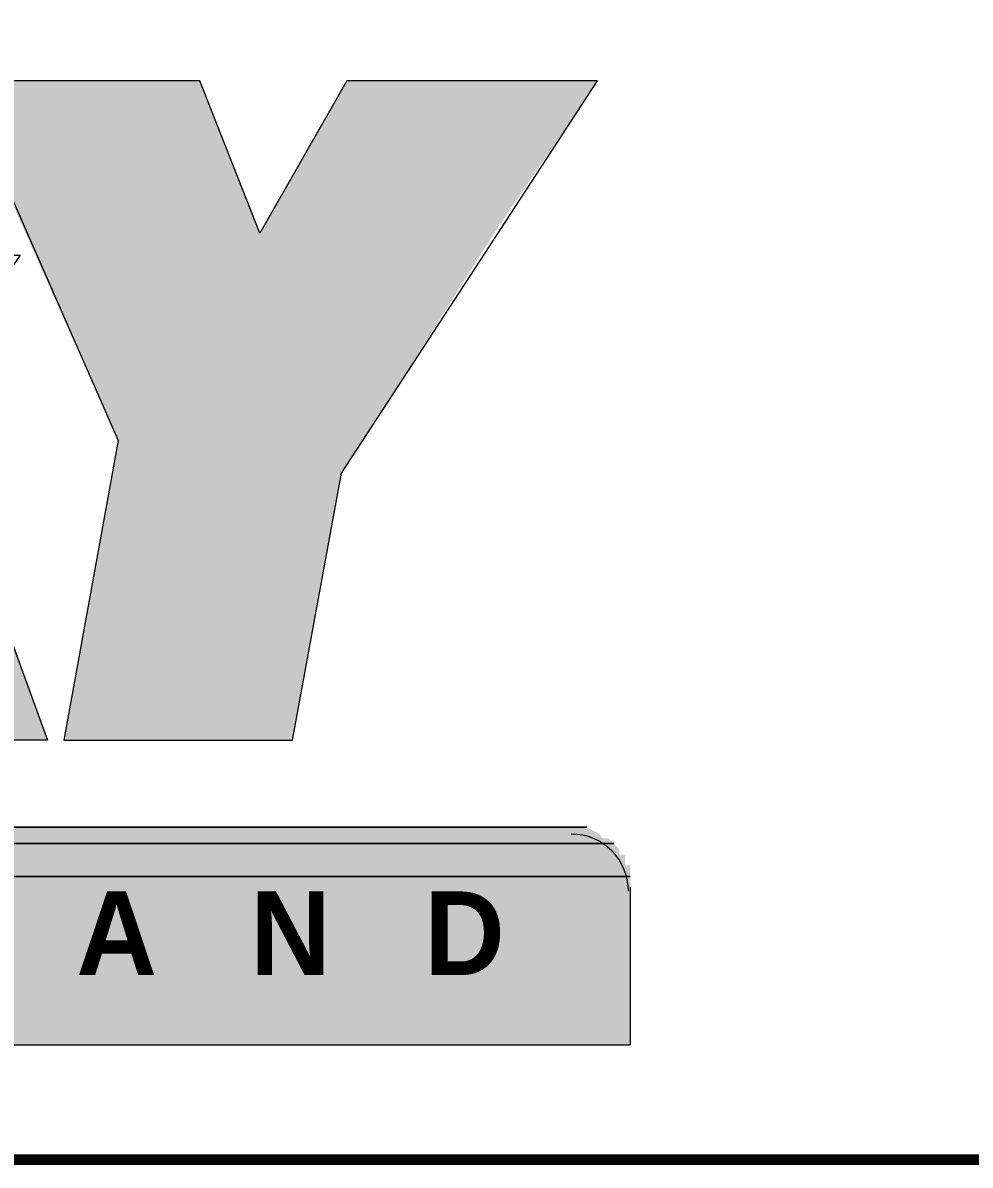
# Model space of a CAD drawing. Header units: millimetres. Extents: x 5.9 to 40.1, y 2 to 30.5.
# Drawn here: x 6.929 to 7.734, y 2.43 to 3.4 of the extents above; entities that cross this region are included whole.
import ezdxf

# ---------------------------------------------------------------- set-up
doc = ezdxf.new("R2010")
doc.units = ezdxf.units.MM
doc.layers.add('PDF_0', color=7, linetype='Continuous')
doc.layers.add('PDF_Text', color=7, linetype='Continuous')
doc.layers.add('PDF_a1$logo$mngr$FRAME-TB', color=172, linetype='Continuous', true_color=0x0000dd)
doc.styles.add('PDF Century Gothic Bold', font='GOTHICB.TTF')

msp = doc.modelspace()

# ---------------------------------------------------------------- linework, layer by layer
at = {"layer": 'PDF_0', "lineweight": 0, "const_width": 0.00925}
msp.add_lwpolyline([(40.08873, 2.43505), (40.08873, 30.53489), (5.89049, 30.53489), (5.89049, 2.43505)], close=True, dxfattribs=at)
at = {"layer": 'PDF_a1$logo$mngr$FRAME-TB', "color": 5, "lineweight": 13}
for points in [[(6.74186, 2.79133), (6.68633, 2.96253), (6.65394, 2.79133), (6.45961, 2.79133), (6.55215, 3.3512), (6.74648, 3.3512), (6.72335, 3.19388), (6.73723, 3.20313), (6.92694, 3.20313), (6.84365, 3.08283), (6.95007, 2.79133)], [(6.96395, 2.79133), (7.15829, 2.79133), (7.19993, 3.01805), (7.4174, 3.3512), (7.20456, 3.3512), (7.13053, 3.22164), (7.07963, 3.3512), (6.87604, 3.3512), (7.01022, 3.04582)]]:
    msp.add_lwpolyline(points, close=True, dxfattribs=at)
at = {"layer": 'PDF_a1$logo$mngr$FRAME-TB', "lineweight": 0}
for points in [[(7.40815, 2.7173), (6.03392, 2.7173), (7.40815, 2.7173)], [(7.43128, 2.70342), (6.01079, 2.70342), (7.43128, 2.70342)], [(7.44516, 2.67566), (5.99691, 2.67566), (7.44516, 2.67566)]]:
    msp.add_lwpolyline(points, dxfattribs=at)
at = {"layer": 'PDF_a1$logo$mngr$FRAME-TB', "lineweight": 9}
for points in [[(6.04318, 2.7173), (7.39889, 2.7173)], [(7.44516, 2.6664), (7.44516, 2.53222), (5.99691, 2.53222), (5.99691, 2.6664)]]:
    msp.add_lwpolyline(points, dxfattribs=at)
msp.add_arc((7.39504, 2.66295), 0.04858, 0, 90, dxfattribs=at)
at = {"layer": 'PDF_a1$logo$mngr$FRAME-TB', "transparency": 33554559}
for points in [[(7.07963, 3.3512), (6.87604, 3.3512), (7.13053, 3.22164)], [(6.87604, 3.3512), (7.13053, 3.22164), (6.93156, 3.22164)], [(7.20456, 3.3512), (7.32949, 3.22164), (7.13053, 3.22164)], [(7.4174, 3.3512), (7.20456, 3.3512), (7.32949, 3.22164)], [(6.93156, 3.22164), (7.13053, 3.22164), (7.13053, 3.22164)], [(7.13053, 3.22164), (7.13053, 3.22164), (6.93156, 3.22164)], [(7.32949, 3.22164), (6.93156, 3.22164), (7.21844, 3.04582)], [(6.93156, 3.22164), (7.21844, 3.04582), (7.01022, 3.04582)], [(7.13053, 3.22164), (7.32949, 3.22164), (7.32949, 3.22164)], [(7.32949, 3.22164), (7.32949, 3.22164), (7.13053, 3.22164)], [(7.01022, 3.04582), (7.19993, 3.01805), (7.0056, 3.01805)], [(7.21844, 3.04582), (7.01022, 3.04582), (7.19993, 3.01805)], [(7.0056, 3.01805), (7.15829, 2.79133), (6.96395, 2.79133)], [(7.19993, 3.01805), (7.0056, 3.01805), (7.15829, 2.79133)], [(6.88992, 2.96253), (6.68633, 2.96253), (6.95007, 2.79133)], [(6.68633, 2.96253), (6.95007, 2.79133), (6.74186, 2.79133)], [(6.03392, 2.7173), (7.4174, 2.71267), (6.0293, 2.71267)], [(6.04318, 2.7173), (7.40815, 2.7173), (6.03392, 2.7173)], [(6.03392, 2.7173), (7.40815, 2.7173), (7.40815, 2.7173)], [(7.40815, 2.7173), (6.03392, 2.7173), (7.4174, 2.71267)], [(7.39889, 2.7173), (6.04318, 2.7173), (7.40815, 2.7173)], [(6.01542, 2.70804), (7.43128, 2.70342), (6.01079, 2.70342)], [(6.02004, 2.70804), (7.42666, 2.70804), (6.01542, 2.70804)], [(7.42666, 2.70804), (6.01542, 2.70804), (7.43128, 2.70342)], [(6.02467, 2.71267), (7.42203, 2.70804), (6.02004, 2.70804)], [(7.42203, 2.70804), (6.02004, 2.70804), (7.42666, 2.70804)], [(7.4174, 2.71267), (6.0293, 2.71267), (6.02467, 2.71267)], [(7.4174, 2.71267), (6.02467, 2.71267), (7.42203, 2.70804)], [(6.0293, 2.71267), (7.4174, 2.71267), (7.4174, 2.71267)], [(6.00616, 2.69879), (7.43591, 2.69416), (6.00154, 2.69416)], [(6.01079, 2.70342), (7.43591, 2.69879), (6.00616, 2.69879)], [(7.43591, 2.69879), (6.00616, 2.69879), (7.43591, 2.69416)], [(6.01079, 2.70342), (7.43128, 2.70342), (7.43128, 2.70342)], [(7.43128, 2.70342), (6.01079, 2.70342), (7.43591, 2.69879)], [(7.44054, 2.69416), (7.44054, 2.69416), (6.00154, 2.69416)], [(7.44054, 2.69416), (6.00154, 2.69416), (7.43591, 2.69416)], [(7.44054, 2.69416), (6.00154, 2.69416), (7.44054, 2.68491)], [(6.00154, 2.69416), (7.44054, 2.68491), (6.00154, 2.68491)], [(6.00154, 2.68491), (7.44516, 2.68491), (5.99691, 2.68491)], [(7.44516, 2.68491), (5.99691, 2.68491), (7.44516, 2.67566)], [(5.99691, 2.68491), (7.44516, 2.67566), (5.99691, 2.67566)], [(7.44054, 2.68491), (6.00154, 2.68491), (7.44516, 2.68491)], [(5.99691, 2.67566), (7.44516, 2.67566), (7.44516, 2.67566)], [(7.44516, 2.67566), (5.99691, 2.67566), (7.44516, 2.6664)], [(5.99691, 2.67566), (7.44516, 2.6664), (5.99691, 2.6664)], [(7.44516, 2.6664), (5.99691, 2.6664), (7.44516, 2.53222)], [(5.99691, 2.6664), (7.44516, 2.53222), (5.99691, 2.53222)]]:
    msp.add_solid(points, dxfattribs=at)

# ---------------------------------------------------------------- texts
at = {"layer": 'PDF_Text', "color": 254, "true_color": 0xdbdbdb, "insert": (6.08314, 2.62689), "char_height": 0.0710006, "attachment_point": 4, "style": 'PDF Century Gothic Bold'}
msp.add_mtext('B   R   O   A   D   B   A   N   D', dxfattribs=at)

doc.saveas('drawing.dxf')
